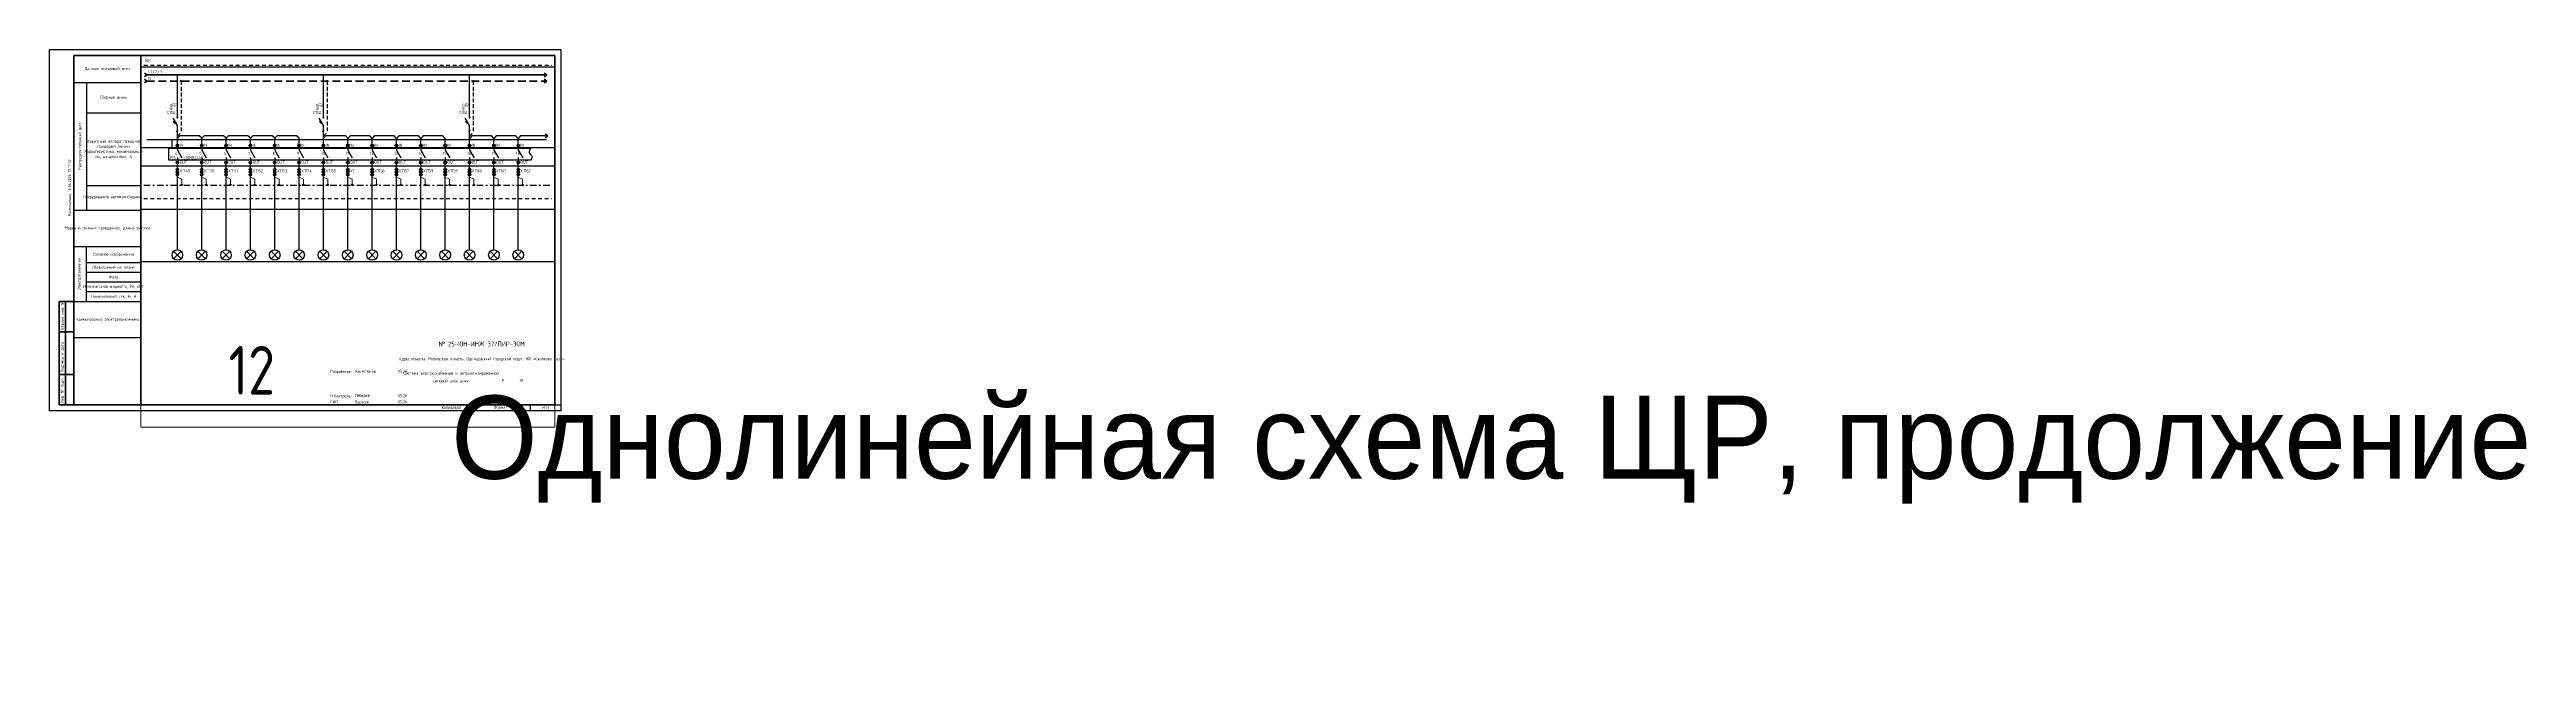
# Paper-space layout 'ЩР-1 (12)' of a CAD drawing. Header units: millimetres. Extents: x 0 to 2035, y -218 to 297.
# The model-space entities are those that its viewports show. They can reach past a viewport. Long polylines and large blocks are cut down to what shows.
import ezdxf
from ezdxf.enums import TextEntityAlignment as Align

# ---------------------------------------------------------------- set-up
doc = ezdxf.new("R2018")
doc.units = ezdxf.units.MM
for name, pattern in [('HIDDEN2', [4.7625, 3.175, -1.5875]), ('JIS_02_0.7', [1.35, 0.75, -0.6]), ('Штрихштриховая', [10.936111, 5.291667, -2.116667, 1.411111, -2.116667])]:
    doc.linetypes.add(name, pattern=pattern)
doc.layers.add('0-Область подсчета', color=152, linetype='Continuous', plot=False, transparency=0.5)
doc.layers.add('0_UNC Defpoints ЭОМ', color=6, linetype='Continuous', plot=False)
for name, color, linetype in [('0_Рамка', 7, 'Continuous'), ('0_ХТ', 7, 'Continuous'), ('Нумерация QF', 7, 'Continuous')]:
    doc.layers.add(name, color=color, linetype=linetype)
doc.layers.add('_0_ PE_проводник', color=3, linetype='Штрихштриховая', lineweight=20)
doc.styles.get("Standard").update_dxf_attribs({"font": 'arial.ttf'})
doc.styles.add('UNC_A', font='GOST2304A.ttf')
doc.styles.add('Unecom', font='GOST2304A.ttf', dxfattribs={"height": 2.5})
doc.styles.add('СПДС', font='isocpeur.ttf', dxfattribs={"width": 0.8, "height": 2.5})

# ---------------------------------------------------------------- blocks, each defined once
blk = doc.blocks.new('*U51')
at = {"lineweight": 60, "ltscale": 10}
for p, q in [((20, 292), (415, 292)), ((20, 5), (20, 292)), ((415, 292), (415, 5)), ((8, 90), (20, 90)), ((8, 5), (8, 90)), ((13, 90), (13, 5)), ((20, 90), (20, 5)), ((20, 90), (20, 5)), ((8, 65), (20, 65)), ((8, 30), (20, 30)), ((20, 5), (8, 5)), ((415, 5), (20, 5))]:
    blk.add_line(p, q, dxfattribs=at)
at = {"layer": '0_UNC Defpoints ЭОМ', "ltscale": 10}
blk.add_lwpolyline([(420, 0), (0, 0), (0, 297), (420, 297)], close=True, dxfattribs=at)
at = {"layer": '0_UNC Defpoints ЭОМ', "lineweight": 30}
blk.add_lwpolyline([(395, 5), (420, 5), (420, 0), (395, 0)], close=True, dxfattribs=at)
at = {"char_height": 2.5, "attachment_point": 4, "rotation": 90, "style": 'Unecom'}
for s, insert, width in [('{\\fGOST type A|b0|i1|c204|p34; }Взамен инв. №', (10.5, 65), 25), (' Подпись и дата', (10.5, 30), 35), (' Инв. № подл.', (10.5, 5), 24.419)]:
    blk.add_mtext(s, dxfattribs=dict(at, insert=insert, width=width))
at = {"style": 'Unecom'}
for s, insert, char_height, width, attachment_point, line_spacing_factor in [('Адрес объекта: Московская область, Одинцовский городской округ, ЖК «Сколково Парк»', (355, 42.5), 2.5, 115, 5, 1.5), ('№ 25-ЮН-ИНЖ 37/ПИР-ЭОМ', (355, 55), 4, 120, 5, 2), ('Разработал', (230.7, 32), 2.5, 20, 4, 2), ('Ахметзянов', (250.8, 32.5), 2.5, 19.921, 4, 2), ('05.26', (290, 32.5), 2.5, 10, 5, 2), ('Система электроснабжения и автоматизированной силовой электрики', (330, 27.5), 2.5, 70, 5, 1.5), ('Р', (372.5, 25), 2.5, 15, 5, 2), ('Н.Контроль', (230.7, 12), 2.5, 20, 4, 2), ('ГИП', (230.7, 7.3), 2.5, 20, 4, 2), ('Лебедев', (250.8, 12.5), 2.5, 19.921, 4, 2), ('Вересов', (250.8, 7), 2.5, 19.921, 4, 2), ('05.26', (290, 12.5), 2.5, 10, 5, 2), ('05.26', (290, 7.5), 2.5, 10, 5, 2)]:
    blk.add_mtext(s, dxfattribs=dict(at, insert=insert, char_height=char_height, width=width, attachment_point=attachment_point, line_spacing_factor=line_spacing_factor))
at = {"char_height": 2.5, "attachment_point": 4, "style": 'Unecom'}
for s, insert, width in [('Формат  ', (364.9, 2.6), 50), ('\\pi1; ', (250, -133.2), 20), ('\\pi1; ', (250, -133.2), 20), ('\\pxi0.4; ', (250, -133.2), 20), ('\\pi1; ', (512.5, -218.3), 20), ('\\pi1; ', (512.5, -218.3), 20), ('\\pxi0.4; ', (512.5, -218.3), 20)]:
    blk.add_mtext(s, dxfattribs=dict(at, insert=insert, width=width))
at = {"style": 'Unecom'}
blk.add_attdef('ЛИСТ_№', text='', height=2.5, dxfattribs=at).set_placement((387.5, 25), align=Align.MIDDLE_CENTER)
blk.add_attdef('КОЛ-ВО_ЛИСТОВ', text='', height=2.5, dxfattribs=at).set_placement((404.7, 23.7), align=Align.CENTER)
at = {"lineweight": 30, "flags": 104}
blk.add_attdef('ОПИСАНИЕ_ЛИСТА', text='', height=2.5, dxfattribs=at).set_placement((329.9, 12.5), align=Align.MIDDLE_CENTER)
at = {"style": 'Unecom', "flags": 8}
blk.add_attdef('ФОРМАТ_БУМАГИ', (379.4, 1.3), '', height=2.5, dxfattribs=at)
at = {"layer": '0_Рамка', "style": 'СПДС', "width": 0.8}
blk.add_text('Распечатано 18.06.2026 17:17:32', height=2.5, rotation=90, dxfattribs=at).set_placement((16.5, 160), align=Align.MIDDLE_LEFT)
at = {"layer": 'Defpoints', "insert": (330, 2.5), "char_height": 2.5, "width": 70, "attachment_point": 5, "style": 'Unecom'}
blk.add_mtext('Копировал', dxfattribs=at)
blk = doc.blocks.new('_Боковик_схема Юником')
at = {"color": 0, "lineweight": -2, "ltscale": 3}
blk.add_lwpolyline([(0, 232), (55, 232), (55, 0), (0, 0)], close=True, dxfattribs=at)
for points in [[(0, 210), (55, 210), (55, 125), (10.3, 125)], [(10.3, 210), (10.3, 105)], [(10.3, 185), (55, 185)], [(0, 105), (55, 105)], [(0, 75), (55, 75)], [(10, 75), (10, 30)], [(10, 62), (51.8, 62)], [(10, 62), (55, 62)], [(10, 54), (55, 54)], [(10, 46), (55, 46)], [(0, 30), (55, 30)], [(10, 38), (55, 38)]]:
    blk.add_lwpolyline(points, dxfattribs=at)
at = {"color": 0, "lineweight": -2, "char_height": 2.5, "attachment_point": 5, "style": 'Unecom'}
for s, insert, width in [('Данные питающей сети', (27.5, 221), 55), ('Сборные шины', (32.6, 197.5), 44.736), ('Защитный аппарат/вводной отходящей линии.\\PХарактеристика, номинальный ток, расцепитель, А.', (32.6, 155), 44.736), ('Оборудование автоматизации', (31, 115.7), 37.884), ('Марка и сечение проводника, длина участка', (27.5, 90), 55), ('Условное изображение', (32.5, 68.5), 45), ('Номинальная мощность, Рн, кВт', (32.5, 42), 45), ('Обозначение на плане', (32.5, 58), 45), ('Фаза', (32.5, 50), 45), ('Номинальный ток, Iн, А', (32.5, 34), 45), ('Наименование электроприемника', (27.5, 15), 55)]:
    blk.add_mtext(s, dxfattribs=dict(at, insert=insert, width=width))
at = {"color": 0, "lineweight": -2, "char_height": 2.5, "attachment_point": 5, "rotation": 90, "style": 'Unecom'}
for s, insert, width in [('Распределительный щит', (5.1, 157.5), 105), ('Электроприемник', (4.6, 52.5), 45)]:
    blk.add_mtext(s, dxfattribs=dict(at, insert=insert, width=width))
blk = doc.blocks.new('*U270')
at = {"lineweight": 40}
for p, q in [((0, 0), (-2, 1.5)), ((0, 0), (-2, -1.5)), ((328.4, 0), (326.4, 1.5)), ((328.4, 0), (326.4, -1.5)), ((0, -5), (-2, -3.5)), ((0, -5), (-2, -6.5)), ((328.4, -5), (326.4, -3.5)), ((328.4, -5), (326.4, -6.5))]:
    blk.add_line(p, q, dxfattribs=at)
at = {"linetype": 'ByBlock', "lineweight": 40}
blk.add_lwpolyline([(0, 0), (328.4, 0)], dxfattribs=at)
at = {"color": 4, "linetype": 'HIDDEN2', "lineweight": 40, "ltscale": 2}
blk.add_lwpolyline([(0, -5), (328.4, -5)], dxfattribs=at)
at = {"insert": (1.2, -1.6), "char_height": 2.5, "attachment_point": 1, "style": 'UNC_A'}
blk.add_mtext_dynamic_manual_height_columns('N', width=3.844, gutter_width=12.5, heights=[0], dxfattribs=at)
at = {"style": 'UNC_A'}
blk.add_attdef('ЛИНИЯ', (1, 1.5), '', height=2.5, dxfattribs=at)
blk = doc.blocks.new('*U243')
at = {"color": 0, "lineweight": 30}
for p, q in [((-2.8, 2.8), (2.8, -2.8)), ((-2.8, -2.8), (2.8, 2.8))]:
    blk.add_line(p, q, dxfattribs=at)
blk.add_circle((0, 0), 4.33, dxfattribs=at)
blk = doc.blocks.new('*U241')
at = {"color": 0, "lineweight": 30}
for p, q in [((-2.8, 2.8), (2.8, -2.8)), ((-2.8, -2.8), (2.8, 2.8))]:
    blk.add_line(p, q, dxfattribs=at)
blk.add_circle((0, 0), 4.33, dxfattribs=at)
blk = doc.blocks.new('*U242')
at = {"color": 0, "lineweight": 30}
for p, q in [((-2.8, 2.8), (2.8, -2.8)), ((-2.8, -2.8), (2.8, 2.8))]:
    blk.add_line(p, q, dxfattribs=at)
blk.add_circle((0, 0), 4.33, dxfattribs=at)
blk = doc.blocks.new('*U245')
at = {"color": 0, "lineweight": 30}
for p, q in [((-2.8, 2.8), (2.8, -2.8)), ((-2.8, -2.8), (2.8, 2.8))]:
    blk.add_line(p, q, dxfattribs=at)
blk.add_circle((0, 0), 4.33, dxfattribs=at)
blk = doc.blocks.new('*U244')
at = {"color": 0, "lineweight": 30}
for p, q in [((-2.8, 2.8), (2.8, -2.8)), ((-2.8, -2.8), (2.8, 2.8))]:
    blk.add_line(p, q, dxfattribs=at)
blk.add_circle((0, 0), 4.33, dxfattribs=at)
blk = doc.blocks.new('*U246')
at = {"color": 0, "lineweight": 30}
for p, q in [((-2.8, 2.8), (2.8, -2.8)), ((-2.8, -2.8), (2.8, 2.8))]:
    blk.add_line(p, q, dxfattribs=at)
blk.add_circle((0, 0), 4.33, dxfattribs=at)
blk = doc.blocks.new('XT')
at = {"color": 32, "true_color": 0xcd6928}
for p, q in [((0.8, 0), (-1, -1.8)), ((1, -0.2), (-0.8, -2))]:
    blk.add_line(p, q, dxfattribs=at)
at = {"color": 5}
for p, q in [((0.8, -2), (-1, -3.8)), ((1, -2.2), (-0.8, -4))]:
    blk.add_line(p, q, dxfattribs=at)
at = {"color": 3}
for p, q in [((0.8, -4), (-1, -5.8)), ((1, -4.2), (-0.8, -6))]:
    blk.add_line(p, q, dxfattribs=at)
at = {"color": 32, "true_color": 0xcd6928}
blk.add_circle((0, -1), 1, dxfattribs=at)
at = {"color": 5}
blk.add_circle((0, -3), 1, dxfattribs=at)
at = {"color": 3}
blk.add_circle((0, -5), 1, dxfattribs=at)
at = {"style": 'UNC_A'}
blk.add_attdef('1', (1.7, 0.1), '', height=2.5, dxfattribs=at)
blk = doc.blocks.new('*U28')
at = {"lineweight": 25}
blk.add_line((-0.7, -0.7), (0.7, 0.7), dxfattribs=at)
blk = doc.blocks.new('*U87')
for p, q in [((0, -36.3), (0, -1.2)), ((0, -42.8), (-3.5, -36.7)), ((-0.4, -36.6), (0.4, -35.9)), ((0.4, -36.6), (-0.4, -35.9)), ((0, -54.3), (0, -42.8))]:
    blk.add_line(p, q)
at = {"color": 4, "linetype": 'HIDDEN2'}
for p in [(3, -6.2), (0, -51.6)]:
    blk.add_line(p, (3, -48.6), dxfattribs=at)
blk.add_lwpolyline([(-2.1, -41.1), (-3.1, -39.4), (-2.3, -38.9), (-1.3, -40.6)], close=True)
for centre in [(0, -1.2), (3, -6.2)]:
    blk.add_circle(centre, 0.5)
at = {"insert": (-6.2, -24.9), "char_height": 2.5, "attachment_point": 1, "style": 'Unecom'}
blk.add_mtext_dynamic_manual_height_columns('\\pxql;QF', width=5.707, gutter_width=12.5, heights=[4.37], dxfattribs=at)
at = {"style": 'Unecom'}
for tag, p in [('P', (-3.4, -30.4)), ('A', (-1.7, -33.3))]:
    blk.add_attdef(tag, text='', height=2.5, dxfattribs=at).set_placement(p, align=Align.RIGHT)
blk.add_attdef('N', (-3.2, -27.4), '', height=2.5, dxfattribs=at)

msp = doc.modelspace()

# ---------------------------------------------------------------- linework, layer by layer
at = {"color": 1}
msp.add_line((3820.7, 1501.899), (3820.7, 1508.949), dxfattribs=at)
for p, q in [((3824.999, 1505.089), (3824.999, 1508.949)), ((3844.999, 1505.089), (3844.999, 1508.949)), ((3864.999, 1505.089), (3864.999, 1508.949)), ((3884.999, 1505.089), (3884.999, 1508.949)), ((3904.999, 1505.089), (3904.999, 1508.949)), ((3924.999, 1505.089), (3924.999, 1508.949)), ((3944.999, 1505.089), (3944.999, 1508.949)), ((3964.999, 1505.089), (3964.999, 1508.949)), ((3984.999, 1505.089), (3984.999, 1508.949)), ((4004.999, 1505.089), (4004.999, 1508.949)), ((4024.999, 1505.089), (4024.999, 1508.949)), ((4044.999, 1505.089), (4044.999, 1508.949)), ((4064.999, 1505.089), (4064.999, 1508.949)), ((4084.999, 1505.089), (4084.999, 1508.949)), ((4104.999, 1505.089), (4104.999, 1508.949)), ((3824.999, 1503.089), (3824.999, 1500.212)), ((3824.999, 1500.212), (3828.688, 1493.822)), ((3824.999, 1494.212), (3824.999, 1491.109)), ((3824.999, 1485.249), (3824.999, 1489.109)), ((3844.999, 1503.089), (3844.999, 1500.212)), ((3844.999, 1500.212), (3848.688, 1493.822)), ((3844.999, 1494.212), (3844.999, 1491.109)), ((3844.999, 1485.249), (3844.999, 1489.109)), ((3864.999, 1503.089), (3864.999, 1500.212)), ((3864.999, 1500.212), (3868.688, 1493.822)), ((3864.999, 1494.212), (3864.999, 1491.109)), ((3864.999, 1485.249), (3864.999, 1489.109)), ((3884.999, 1503.089), (3884.999, 1500.212)), ((3884.999, 1500.212), (3888.688, 1493.822)), ((3884.999, 1494.212), (3884.999, 1491.109)), ((3884.999, 1485.249), (3884.999, 1489.109)), ((3904.999, 1503.089), (3904.999, 1500.212)), ((3904.999, 1500.212), (3908.688, 1493.822)), ((3904.999, 1494.212), (3904.999, 1491.109)), ((3904.999, 1485.249), (3904.999, 1489.109)), ((3924.999, 1503.089), (3924.999, 1500.212)), ((3924.999, 1500.212), (3928.688, 1493.822)), ((3924.999, 1494.212), (3924.999, 1491.109)), ((3924.999, 1485.249), (3924.999, 1489.109)), ((3944.999, 1503.089), (3944.999, 1500.212)), ((3944.999, 1500.212), (3948.688, 1493.822)), ((3944.999, 1494.212), (3944.999, 1491.109)), ((3944.999, 1485.249), (3944.999, 1489.109)), ((3964.999, 1503.089), (3964.999, 1500.212)), ((3964.999, 1500.212), (3968.688, 1493.822)), ((3964.999, 1494.212), (3964.999, 1491.109)), ((3964.999, 1485.249), (3964.999, 1489.109)), ((3984.999, 1503.089), (3984.999, 1500.212)), ((3984.999, 1500.212), (3988.688, 1493.822)), ((3984.999, 1494.212), (3984.999, 1491.109)), ((3984.999, 1485.249), (3984.999, 1489.109)), ((4004.999, 1503.089), (4004.999, 1500.212)), ((4004.999, 1500.212), (4008.688, 1493.822)), ((4004.999, 1494.212), (4004.999, 1491.109)), ((4004.999, 1485.249), (4004.999, 1489.109)), ((4024.999, 1503.089), (4024.999, 1500.212)), ((4024.999, 1500.212), (4028.688, 1493.822)), ((4024.999, 1494.212), (4024.999, 1491.109)), ((4024.999, 1485.249), (4024.999, 1489.109)), ((4044.999, 1503.089), (4044.999, 1500.212)), ((4044.999, 1500.212), (4048.688, 1493.822)), ((4044.999, 1494.212), (4044.999, 1491.109)), ((4044.999, 1485.249), (4044.999, 1489.109)), ((4064.999, 1503.089), (4064.999, 1500.212)), ((4064.999, 1500.212), (4068.688, 1493.822)), ((4064.999, 1494.212), (4064.999, 1491.109)), ((4064.999, 1485.249), (4064.999, 1489.109)), ((4084.999, 1503.089), (4084.999, 1500.212)), ((4084.999, 1500.212), (4088.688, 1493.822)), ((4084.999, 1494.212), (4084.999, 1491.109)), ((4084.999, 1485.249), (4084.999, 1489.109)), ((4104.999, 1503.089), (4104.999, 1500.212)), ((4104.999, 1500.212), (4108.688, 1493.822)), ((4104.999, 1494.212), (4104.999, 1491.109)), ((4104.999, 1485.249), (4104.999, 1489.109))]:
    msp.add_line(p, q)
at = {"lineweight": 40}
for q in [(4127.179, 1513.449), (4127.179, 1510.449)]:
    msp.add_line((4129.179, 1511.949), q, dxfattribs=at)
at = {"color": 6}
for points in [[(3795, 1577.99), (3455, 1577.99), (3455, 1290.99), (3795, 1290.99), (3795, 1577.99)], [(4135, 1577.99), (3795, 1577.99), (3795, 1290.99), (4135, 1290.99), (4135, 1577.99)], [(4475, 1577.99), (4135, 1577.99), (4135, 1290.99), (4475, 1290.99), (4475, 1577.99)]]:
    msp.add_lwpolyline(points, dxfattribs=at)
at = {"linetype": 'JIS_02_0.7', "ltscale": 4}
for points in [[(3797.499, 1570.16), (4132.679, 1570.16)], [(3797.499, 1460.471), (4132.679, 1460.471)]]:
    msp.add_lwpolyline(points, dxfattribs=at)
at = {"color": 1}
msp.add_lwpolyline([(3799.986, 1508.949), (4128.338, 1508.949)], dxfattribs=at)
for points in [[(3844.999, 1508.972), (3844.999, 1509.972), (3842.999, 1511.972), (3826.999, 1511.972), (3824.999, 1509.972), (3824.999, 1508.972)], [(3864.999, 1508.972), (3864.999, 1509.972), (3862.999, 1511.972), (3846.999, 1511.972), (3844.999, 1509.972), (3844.999, 1508.972)], [(3884.999, 1508.972), (3884.999, 1509.972), (3882.999, 1511.972), (3866.999, 1511.972), (3864.999, 1509.972), (3864.999, 1508.972)], [(3904.999, 1508.972), (3904.999, 1509.972), (3902.999, 1511.972), (3886.999, 1511.972), (3884.999, 1509.972), (3884.999, 1508.972)], [(3924.999, 1508.972), (3924.999, 1509.972), (3922.999, 1511.972), (3906.999, 1511.972), (3904.999, 1509.972), (3904.999, 1508.972)], [(3964.999, 1508.972), (3964.999, 1509.972), (3962.999, 1511.972), (3946.999, 1511.972), (3944.999, 1509.972), (3944.999, 1508.972)], [(3984.999, 1508.949), (3984.999, 1509.949), (3982.999, 1511.949), (3966.999, 1511.949), (3964.999, 1509.949), (3964.999, 1508.949)], [(4004.999, 1508.949), (4004.999, 1509.949), (4002.999, 1511.949), (3986.999, 1511.949), (3984.999, 1509.949), (3984.999, 1508.949)], [(4024.999, 1508.949), (4024.999, 1509.949), (4022.999, 1511.949), (4006.999, 1511.949), (4004.999, 1509.949), (4004.999, 1508.949)], [(4044.999, 1508.949), (4044.999, 1509.949), (4042.999, 1511.949), (4026.999, 1511.949), (4024.999, 1509.949), (4024.999, 1508.949)], [(4084.999, 1508.949), (4084.999, 1509.949), (4082.999, 1511.949), (4066.999, 1511.949), (4064.999, 1509.949), (4064.999, 1508.949)], [(4104.999, 1508.949), (4104.999, 1509.949), (4102.999, 1511.949), (4086.999, 1511.949), (4084.999, 1509.949), (4084.999, 1508.949)], [(4129.179, 1511.949), (4106.999, 1511.949), (4104.999, 1509.949), (4104.999, 1508.949)], [(4115.162, 1491.899), (3817.901, 1491.899), (3817.901, 1501.899), (4115.078, 1501.899)], [(3824.998, 1418.422), (3825, 1481.249)], [(3844.998, 1418.422), (3845, 1481.249)], [(3864.998, 1418.422), (3865, 1481.249)], [(3884.998, 1418.422), (3885, 1481.249)], [(3904.998, 1418.422), (3905, 1481.249)], [(3924.998, 1418.422), (3925, 1481.249)], [(3944.998, 1418.422), (3945, 1481.249)], [(3964.998, 1418.422), (3965, 1481.249)], [(3984.998, 1418.422), (3985, 1481.249)], [(4004.998, 1418.422), (4005, 1481.249)], [(4024.998, 1418.422), (4025, 1481.249)], [(4044.998, 1418.422), (4045, 1481.249)], [(4064.998, 1418.422), (4065, 1481.249)], [(4084.998, 1418.422), (4085, 1481.249)], [(4104.998, 1418.422), (4105, 1481.249)]]:
    msp.add_lwpolyline(points)
at = {"linetype": 'ByBlock', "lineweight": -2}
for points in [[(3826.103, 1504.651), (3823.895, 1503.527)], [(3826.103, 1489.547), (3823.895, 1490.671)], [(3846.103, 1504.651), (3843.895, 1503.527)], [(3846.103, 1489.547), (3843.895, 1490.671)], [(3866.103, 1504.651), (3863.895, 1503.527)], [(3866.103, 1489.547), (3863.895, 1490.671)], [(3886.103, 1504.651), (3883.895, 1503.527)], [(3886.103, 1489.547), (3883.895, 1490.671)], [(3906.103, 1504.651), (3903.895, 1503.527)], [(3906.103, 1489.547), (3903.895, 1490.671)], [(3926.103, 1504.651), (3923.895, 1503.527)], [(3926.103, 1489.547), (3923.895, 1490.671)], [(3946.103, 1504.651), (3943.895, 1503.527)], [(3946.103, 1489.547), (3943.895, 1490.671)], [(3966.103, 1504.651), (3963.895, 1503.527)], [(3966.103, 1489.547), (3963.895, 1490.671)], [(3986.103, 1504.651), (3983.895, 1503.527)], [(3986.103, 1489.547), (3983.895, 1490.671)], [(4006.103, 1504.651), (4003.895, 1503.527)], [(4006.103, 1489.547), (4003.895, 1490.671)], [(4026.103, 1504.651), (4023.895, 1503.527)], [(4026.103, 1489.547), (4023.895, 1490.671)], [(4046.103, 1504.651), (4043.895, 1503.527)], [(4046.103, 1489.547), (4043.895, 1490.671)], [(4066.103, 1504.651), (4063.895, 1503.527)], [(4066.103, 1489.547), (4063.895, 1490.671)], [(4086.103, 1504.651), (4083.895, 1503.527)], [(4086.103, 1489.547), (4083.895, 1490.671)], [(4106.103, 1504.651), (4103.895, 1503.527)], [(4106.103, 1489.547), (4103.895, 1490.671)]]:
    msp.add_lwpolyline(points, dxfattribs=at)
at = {"color": 3, "linetype": 'Штрихштриховая'}
msp.add_lwpolyline([(3797.499, 1471.568), (4132.679, 1471.568)], dxfattribs=at)
for centre in [(3824.999, 1504.089), (3824.999, 1490.109), (3844.999, 1504.089), (3844.999, 1490.109), (3864.999, 1504.089), (3864.999, 1490.109), (3884.999, 1504.089), (3884.999, 1490.109), (3904.999, 1504.089), (3904.999, 1490.109), (3924.999, 1504.089), (3924.999, 1490.109), (3944.999, 1504.089), (3944.999, 1490.109), (3964.999, 1504.089), (3964.999, 1490.109), (3984.999, 1504.089), (3984.999, 1490.109), (4004.999, 1504.089), (4004.999, 1490.109), (4024.999, 1504.089), (4024.999, 1490.109), (4044.999, 1504.089), (4044.999, 1490.109), (4064.999, 1504.089), (4064.999, 1490.109), (4084.999, 1504.089), (4084.999, 1490.109), (4104.999, 1504.089), (4104.999, 1490.109)]:
    msp.add_circle(centre, 1)
at = {"color": 0, "linetype": 'ByBlock', "lineweight": -3}
for centre in [(3828.573, 1471.675), (3848.573, 1471.669), (3868.573, 1471.663), (3888.573, 1471.675), (3908.573, 1471.669), (3928.573, 1471.663), (3948.573, 1471.669), (3968.573, 1471.663), (3988.573, 1471.734), (4008.573, 1471.728), (4028.573, 1471.722), (4048.573, 1471.722), (4068.573, 1471.545), (4088.573, 1471.545), (4108.573, 1471.545)]:
    msp.add_circle(centre, 0.575, dxfattribs=at)
msp.add_open_spline([(4115.078, 1501.899), (4112.461, 1498.158), (4118.496, 1495.5), (4115.162, 1491.899), (4115.162, 1491.899)], degree=3)
at = {"layer": '0-Область подсчета'}
for points in [[(147.309, 1584.367), (6296.248, 1584.367), (6296.248, 1408.375), (147.309, 1408.375)], [(150.349, 1568.697), (6220.211, 1568.697), (6220.211, 1502.163), (150.349, 1502.163)], [(142.142, 1487.401), (6300.609, 1487.401), (6300.609, 1451.513), (142.142, 1451.513)]]:
    msp.add_lwpolyline(points, close=True, dxfattribs=at)
at = {"layer": '_0_ PE_проводник'}
for points in [[(3828.573, 1471.675), (3828.574, 1476.443), (3825.001, 1478.067)], [(3848.573, 1471.669), (3848.574, 1476.437), (3845.001, 1478.061)], [(3868.573, 1471.663), (3868.574, 1476.431), (3865.001, 1478.055)], [(3888.573, 1471.675), (3888.574, 1476.443), (3885.001, 1478.067)], [(3908.573, 1471.669), (3908.574, 1476.437), (3905.001, 1478.061)], [(3928.573, 1471.663), (3928.574, 1476.431), (3925.001, 1478.055)], [(3948.573, 1471.669), (3948.574, 1476.437), (3945.001, 1478.061), (3944.999, 1480.207)], [(3968.573, 1471.663), (3968.574, 1476.431), (3965.001, 1478.055), (3964.999, 1480.207)], [(3988.573, 1471.734), (3988.574, 1476.502), (3985.001, 1478.126)], [(4008.573, 1471.728), (4008.574, 1476.496), (4005.001, 1478.12)], [(4028.573, 1471.722), (4028.574, 1476.49), (4025.001, 1478.114)], [(4048.573, 1471.722), (4048.574, 1476.49), (4045.001, 1478.114)], [(4068.573, 1471.545), (4068.573, 1476.313), (4065, 1477.936)], [(4088.573, 1471.545), (4088.573, 1476.313), (4085, 1477.936)], [(4108.573, 1471.545), (4108.573, 1476.313), (4105, 1477.936)]]:
    msp.add_lwpolyline(points, dxfattribs=at)

# ---------------------------------------------------------------- block references
msp.add_blockref('*U270', (3799.986, 1562.041)).add_auto_attribs({'ЛИНИЯ': 'L1,L2,L3'})
at = {"color": 1}
ref = msp.add_blockref('*U87', (3825, 1563.257), dxfattribs=at)
ref.add_attrib('P', '1P', dxfattribs={"height": 2.5, "style": 'Unecom'}).set_placement((3821.604, 1532.823), align=Align.RIGHT)
ref.add_attrib('A', 'С10А', dxfattribs={"height": 2.5, "style": 'Unecom'}).set_placement((3823.297, 1529.977), align=Align.RIGHT)
ref = msp.add_blockref('*U87', (3945, 1563.257), dxfattribs=at)
ref.add_attrib('P', '1P', dxfattribs={"height": 2.5, "style": 'Unecom'}).set_placement((3941.604, 1532.823), align=Align.RIGHT)
ref.add_attrib('A', 'С10А', dxfattribs={"height": 2.5, "style": 'Unecom'}).set_placement((3943.297, 1529.977), align=Align.RIGHT)
ref = msp.add_blockref('*U87', (4065, 1563.257), dxfattribs=at)
ref.add_attrib('P', '1P', dxfattribs={"height": 2.5, "style": 'Unecom'}).set_placement((4061.604, 1532.823), align=Align.RIGHT)
ref.add_attrib('A', 'С10А', dxfattribs={"height": 2.5, "style": 'Unecom'}).set_placement((4063.297, 1529.977), align=Align.RIGHT)
for p in [(3825, 1516.14), (3945, 1516.14), (4065, 1516.14)]:
    msp.add_blockref('*U28', p)
ref = msp.add_blockref('XT', (3824.999, 1485.207))
ref.add_attrib('1', 'XT', (3826.747, 1481.964), dxfattribs={"height": 2.5, "style": 'UNC_A'})
ref = msp.add_blockref('XT', (3844.999, 1485.207))
ref.add_attrib('1', 'XT', (3846.747, 1481.964), dxfattribs={"height": 2.5, "style": 'UNC_A'})
ref = msp.add_blockref('XT', (3864.999, 1485.207))
ref.add_attrib('1', 'XT', (3866.747, 1481.964), dxfattribs={"height": 2.5, "style": 'UNC_A'})
ref = msp.add_blockref('XT', (3884.999, 1485.207))
ref.add_attrib('1', 'XT', (3886.747, 1481.964), dxfattribs={"height": 2.5, "style": 'UNC_A'})
ref = msp.add_blockref('XT', (3904.999, 1485.207))
ref.add_attrib('1', 'XT', (3906.747, 1481.964), dxfattribs={"height": 2.5, "style": 'UNC_A'})
ref = msp.add_blockref('XT', (3924.999, 1485.207))
ref.add_attrib('1', 'XT', (3926.747, 1481.964), dxfattribs={"height": 2.5, "style": 'UNC_A'})
ref = msp.add_blockref('XT', (3944.999, 1485.207))
ref.add_attrib('1', 'XT', (3946.747, 1481.964), dxfattribs={"height": 2.5, "style": 'UNC_A'})
ref = msp.add_blockref('XT', (3964.999, 1485.207))
ref.add_attrib('1', 'XT', (3966.747, 1481.964), dxfattribs={"height": 2.5, "style": 'UNC_A'})
ref = msp.add_blockref('XT', (3984.999, 1485.207))
ref.add_attrib('1', 'XT', (3986.747, 1481.964), dxfattribs={"height": 2.5, "style": 'UNC_A'})
ref = msp.add_blockref('XT', (4004.999, 1485.207))
ref.add_attrib('1', 'XT', (4006.747, 1481.964), dxfattribs={"height": 2.5, "style": 'UNC_A'})
ref = msp.add_blockref('XT', (4024.999, 1485.207))
ref.add_attrib('1', 'XT', (4026.747, 1481.964), dxfattribs={"height": 2.5, "style": 'UNC_A'})
ref = msp.add_blockref('XT', (4044.999, 1485.207))
ref.add_attrib('1', 'XT', (4046.747, 1481.964), dxfattribs={"height": 2.5, "style": 'UNC_A'})
ref = msp.add_blockref('XT', (4065, 1485.228))
ref.add_attrib('1', 'XT', (4066.748, 1481.985), dxfattribs={"height": 2.5, "style": 'UNC_A'})
ref = msp.add_blockref('XT', (4085, 1485.228))
ref.add_attrib('1', 'XT', (4086.748, 1481.985), dxfattribs={"height": 2.5, "style": 'UNC_A'})
ref = msp.add_blockref('XT', (4105, 1485.228))
ref.add_attrib('1', 'XT', (4106.748, 1481.985), dxfattribs={"height": 2.5, "style": 'UNC_A'})
for name, p in [('*U243', (3825, 1414.092)), ('*U241', (3845, 1414.092)), ('*U242', (3865, 1414.092)), ('*U242', (3885, 1414.092)), ('*U245', (3905, 1414.092)), ('*U245', (3925, 1414.092)), ('*U245', (3945, 1414.092)), ('*U242', (3965, 1414.092)), ('*U243', (3985, 1414.092)), ('*U241', (4005, 1414.092)), ('*U242', (4025, 1414.092)), ('*U242', (4045, 1414.092)), ('*U244', (4065, 1414.092)), ('*U245', (4085, 1414.092)), ('*U246', (4105, 1414.092))]:
    msp.add_blockref(name, p, dxfattribs=at)

# ---------------------------------------------------------------- texts
at = {"color": 1, "insert": (3819.142, 1495.323), "char_height": 2.5, "attachment_point": 1, "style": 'Unecom'}
msp.add_mtext_dynamic_manual_height_columns('R.5', width=11.00949, gutter_width=12.5, heights=[0], dxfattribs=at)
at = {"char_height": 2.5, "attachment_point": 1, "style": 'UNC_A'}
for s, width, insert in [('4', 4.98538, (3823.231, 1498.771)), ('IN', 3.09006, (3826.814, 1505.532)), ('OUT', 4.67951, (3826.814, 1491.552)), ('5', 4.98538, (3843.231, 1498.771)), ('IN', 3.09006, (3846.814, 1505.532)), ('OUT', 4.67951, (3846.814, 1491.552)), ('6', 4.98538, (3863.231, 1498.771)), ('IN', 3.09006, (3866.814, 1505.532)), ('OUT', 4.67951, (3866.814, 1491.552)), ('7', 4.98538, (3883.231, 1498.771)), ('IN', 3.09006, (3886.814, 1505.532)), ('OUT', 4.67951, (3886.814, 1491.552)), ('8', 4.98538, (3903.231, 1498.771)), ('IN', 3.09006, (3906.814, 1505.532)), ('OUT', 4.67951, (3906.814, 1491.552)), ('9', 4.98538, (3923.231, 1498.771)), ('IN', 3.09006, (3926.814, 1505.532)), ('OUT', 4.67951, (3926.814, 1491.552)), ('10', 4.98538, (3943.231, 1498.771)), ('IN', 3.09006, (3946.814, 1505.532)), ('OUT', 4.67951, (3946.814, 1491.552)), ('11', 4.98538, (3963.231, 1498.771)), ('IN', 3.09006, (3966.814, 1505.532)), ('OUT', 4.67951, (3966.814, 1491.552)), ('12', 4.98538, (3983.231, 1498.771)), ('IN', 3.09006, (3986.814, 1505.532)), ('OUT', 4.67951, (3986.814, 1491.552)), ('13', 4.98538, (4003.231, 1498.771)), ('IN', 3.09006, (4006.814, 1505.532)), ('OUT', 4.67951, (4006.814, 1491.552)), ('14', 4.98538, (4023.231, 1498.771)), ('IN', 3.09006, (4026.814, 1505.532)), ('OUT', 4.67951, (4026.814, 1491.552)), ('15', 4.98538, (4043.231, 1498.771)), ('IN', 3.09006, (4046.814, 1505.532)), ('OUT', 4.67951, (4046.814, 1491.552)), ('16', 4.98538, (4063.231, 1498.771)), ('IN', 3.09006, (4066.814, 1505.532)), ('OUT', 4.67951, (4066.814, 1491.552)), ('17', 4.98538, (4083.231, 1498.771)), ('IN', 3.09006, (4086.814, 1505.532)), ('OUT', 4.67951, (4086.814, 1491.552)), ('18', 4.98538, (4103.231, 1498.771)), ('IN', 3.09006, (4106.814, 1505.532)), ('OUT', 4.67951, (4106.814, 1491.552))]:
    msp.add_mtext_dynamic_manual_height_columns(s, width=width, gutter_width=12.5, heights=[3.076], dxfattribs=dict(at, insert=insert))
at = {"color": 1, "style": 'UNC_A'}
msp.add_attdef('ZIOMB24V2', (3829.851, 1492.771), '------', height=2.5, dxfattribs=at)
at = {"layer": '0_ХТ', "char_height": 2.5, "attachment_point": 4, "style": 'Unecom'}
for s, insert in [('149', (3830.51, 1483.288)), ('150', (3850.51, 1483.288)), ('151', (3870.51, 1483.288)), ('152', (3890.51, 1483.288)), ('153', (3910.51, 1483.288)), ('154', (3930.51, 1483.288)), ('155', (3950.51, 1483.288)), ('156', (3990.51, 1483.288)), ('157', (4010.51, 1483.288)), ('158', (4030.51, 1483.288)), ('159', (4050.51, 1483.288)), ('160', (4070.511, 1483.308)), ('161', (4090.511, 1483.308)), ('162', (4110.511, 1483.308))]:
    msp.add_mtext_dynamic_manual_height_columns(s, width=10.42076, gutter_width=12.5, heights=[0], dxfattribs=dict(at, insert=insert))
at = {"layer": 'Defpoints', "color": 6, "insert": (3867.024, 1339.307), "char_height": 40, "attachment_point": 1, "style": 'Unecom'}
msp.add_mtext_dynamic_manual_height_columns('12', width=99.92054, gutter_width=12.5, heights=[0], dxfattribs=at)
at = {"layer": 'Нумерация QF', "char_height": 2.5, "style": 'Unecom'}
for s, width, insert, attachment_point in [('ЩР', 13.62236, (3798.367, 1575.564), 1), ('57', 7.51, (3822.085, 1537.178), 4), ('58', 7.51, (3942.085, 1537.178), 4), ('59', 7.51, (4062.085, 1537.178), 4)]:
    msp.add_mtext_dynamic_manual_height_columns(s, width=width, gutter_width=12.5, heights=[0], dxfattribs=dict(at, insert=insert, attachment_point=attachment_point))

psp = doc.layouts.new('ЩР-1 (12)')

# ---------------------------------------------------------------- block references
at = {"ltscale": 100}
ref = psp.add_blockref('*U51', (0, 0), dxfattribs=at)
ref.add_attrib('ФОРМАТ_БУМАГИ', 'А3', (379.4, 1.3), dxfattribs={"height": 2.5, "style": 'Unecom'})
ref.add_attrib('ЛИСТ_№', '18', dxfattribs={"height": 2.5, "style": 'Unecom'}).set_placement((387.5, 25), align=Align.MIDDLE_CENTER)
lines = psp.add_mtext('Однолинейная схема ЩР, продолжение', dxfattribs={"insert": (329.9, 12.5), "char_height": 68.284, "attachment_point": 1})
ref.add_attrib('ОПИСАНИЕ_ЛИСТА', '', (329.9, 12.5), dxfattribs={"flags": 104}).embed_mtext(lines)
at = {"lineweight": -3}
psp.add_blockref('_Боковик_схема Юником', (20, 60), dxfattribs=at)

# ---------------------------------------------------------------- texts
at = {"insert": (407.5, 2.5), "char_height": 2.5, "width": 25, "attachment_point": 5, "line_spacing_factor": 2, "style": 'Unecom'}
psp.add_mtext('М1:1', dxfattribs=at)

# ---------------------------------------------------------------- viewports
at = {"layer": 'Defpoints', "color": 6}
psp.add_viewport(center=(245, 139.3), size=(340, 305.449), view_center_point=(3965, 1425.266), view_height=305.44904, dxfattribs=at)

doc.saveas('drawing.dxf')
